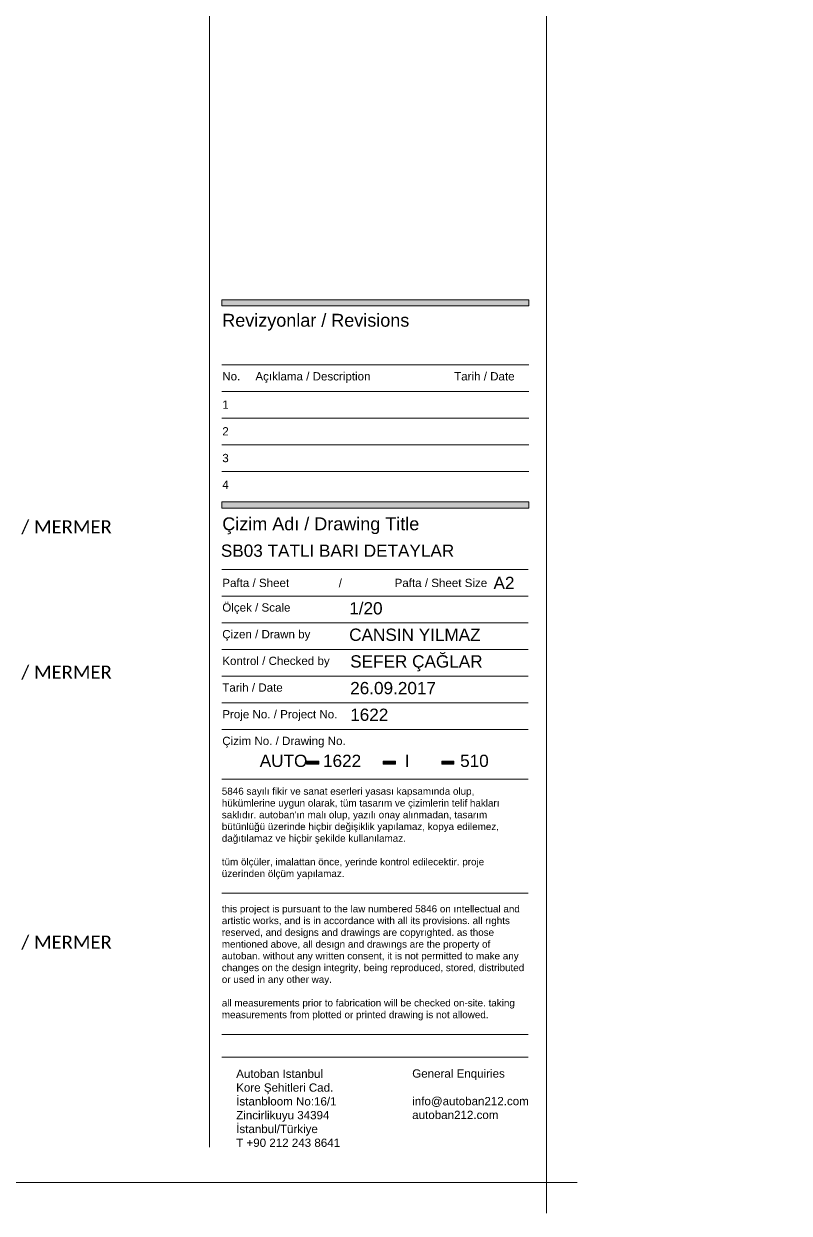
# Model space of a CAD drawing. Header units: millimetres. Extents: x 29001 to 40804, y -8833 to -5892.
# Drawn here: x 40630.2 to 40803.8, y -6513.1 to -6243.3 of the extents above; entities that cross this region are included whole.
import ezdxf
from ezdxf import colors
from ezdxf.entities.mleader import LeaderData, LeaderLine
from ezdxf.math import Vec2, Vec3

# ---------------------------------------------------------------- set-up
doc = ezdxf.new("R2010")
doc.units = ezdxf.units.MM
doc.layers.get('0').update_dxf_attribs({"lineweight": 0})
for name, color, linetype, lineweight in [('xxx_Auto_Yardimci_Antet', 7, 'Continuous', 0), ('xxx_Auto_Yardimci_Lejand', 7, 'Continuous', 0), ('xxx_Auto_Yardimci_Metraj', 81, 'Continuous', 0), ('xxx_Auto_Yardimci_Yazi', 7, 'Continuous', 0)]:
    doc.layers.add(name, color=color, linetype=linetype, lineweight=lineweight)
doc.styles.add('Arial', font='arial.ttf')
doc.styles.add('AUTOBAN', font='')
doc.styles.add('narrow', font='ARIALN.TTF', dxfattribs={"height": 4})
doc.styles.get('AUTOBAN').set_extended_font_data('Helvetica Normal Tr')

# ---------------------------------------------------------------- blocks, each defined once
blk = doc.blocks.new('a2-20 antet')
at = {"layer": 'xxx_Auto_Yardimci_Lejand'}
h = blk.add_hatch(color=172, dxfattribs=at)
h.dxf.hatch_style = 1
h.paths.add_polyline_path([(-85173.33, -13771.04), (-85074.88, -13771.04), (-85074.88, -13769.08), (-85173.33, -13769.08)])
h = blk.add_hatch(color=172, dxfattribs=at)
h.dxf.hatch_style = 1
h.paths.add_polyline_path([(-85074.88, -13835.84), (-85074.88, -13833.88), (-85173.33, -13833.88), (-85173.33, -13835.84)])
h = blk.add_hatch(color=256, dxfattribs=at)
h.dxf.hatch_style = 1
h.paths.add_polyline_path([(-85146.13, -13916.97), (-85146.13, -13917.95), (-85142.2, -13917.95), (-85142.2, -13916.97)])
h = blk.add_hatch(color=256, dxfattribs=at)
h.dxf.hatch_style = 1
h.paths.add_polyline_path([(-85121.56, -13916.97), (-85121.56, -13917.95), (-85117.62, -13917.95), (-85117.62, -13916.97)])
h = blk.add_hatch(color=256, dxfattribs=at)
h.dxf.hatch_style = 1
h.paths.add_polyline_path([(-85102.83, -13916.97), (-85102.83, -13917.95), (-85098.9, -13917.95), (-85098.9, -13916.97)])
at = {"layer": 'xxx_Auto_Yardimci_Antet', "color": 3}
blk.add_lwpolyline([(-85069.27, -14061.93), (-85069.27, -14052.09), (-85059.43, -14052.09)], dxfattribs=at)
at = {"layer": 'xxx_Auto_Yardimci_Lejand', "color": 172}
for points in [[(-85177.27, -13212.01), (-85177.27, -14040.78)], [(-85173.33, -13789.92), (-85074.88, -13789.92)], [(-85173.33, -13798.48), (-85074.88, -13798.48)], [(-85173.33, -13807.03), (-85074.88, -13807.03)], [(-85173.33, -13815.59), (-85074.88, -13815.59)], [(-85173.33, -13824.14), (-85074.88, -13824.14)], [(-85173.33, -13855.49), (-85075.13, -13855.49)], [(-85173.33, -13864.04), (-85075.13, -13864.04)], [(-85173.33, -13872.6), (-85075.13, -13872.6)], [(-85173.33, -13881.15), (-85075.13, -13881.15)], [(-85173.33, -13889.71), (-85075.13, -13889.71)], [(-85173.33, -13898.27), (-85075.13, -13898.27)], [(-85173.33, -13906.82), (-85075.13, -13906.82)], [(-85173.33, -13922.74), (-85075.13, -13922.74)], [(-85173.33, -13959.33), (-85075.13, -13959.33)], [(-85173.33, -14004.65), (-85075.13, -14004.65)], [(-85173.33, -14011.88), (-85075.13, -14011.88)]]:
    blk.add_lwpolyline(points, dxfattribs=at)
for points in [[(-85173.33, -13771.04), (-85074.88, -13771.04), (-85074.88, -13769.08), (-85173.33, -13769.08)], [(-85173.33, -13835.84), (-85074.88, -13835.84), (-85074.88, -13833.88), (-85173.33, -13833.88)]]:
    blk.add_lwpolyline(points, close=True, dxfattribs=at)
at = {"layer": 'xxx_Auto_Yardimci_Lejand'}
for points in [[(-85146.13, -13916.97), (-85142.2, -13916.97), (-85142.2, -13917.95), (-85146.13, -13917.95)], [(-85121.56, -13916.97), (-85117.62, -13916.97), (-85117.62, -13917.95), (-85121.56, -13917.95)], [(-85102.83, -13916.97), (-85098.9, -13916.97), (-85098.9, -13917.95), (-85102.83, -13917.95)]]:
    blk.add_lwpolyline(points, close=True, dxfattribs=at)
at = {"layer": 'xxx_Auto_Yardimci_Metraj', "color": 1}
blk.add_lwpolyline([(-85069.27, -13212.01), (-86257.27, -13212.01), (-86257.27, -14052.09), (-85069.27, -14052.09)], close=True, dxfattribs=at)
at = {"layer": 'xxx_Auto_Yardimci_Lejand', "color": 172, "attachment_point": 1, "style": 'AUTOBAN'}
for s, insert, char_height, width in [('Revizyonlar / Revisions', (-85173.18, -13773.57), 4.1305, 88.2469), ('No.^IAç{\\fArial|b0|i0|c0|p34;ı}klama / Description^I^I^ITarih / Date', (-85173.18, -13792.27), 2.6553, 94.8283), ('1', (-85173.18, -13801.36), 2.66, 4.8034), ('2', (-85173.18, -13809.91), 2.66, 4.8034), ('3', (-85173.18, -13818.47), 2.66, 4.8034), ('4', (-85173.18, -13827.03), 2.66, 4.8034), ('Çizim Adı / Drawing Title', (-85173.18, -13838.83), 4.1305, 88.2469), ('Pafta / Sheet', (-85173.18, -13858.51), 2.6553, 41.2469), ('/', (-85135.84, -13858.51), 2.66, 3.0234), ('Pafta / Sheet Size', (-85117.93, -13858.51), 2.6553, 41.2469), ('Ölçek / Scale', (-85173.18, -13866.39), 2.6553, 41.2469), ('Çizen / Drawn by', (-85173.18, -13874.95), 2.6553, 41.2469), ('Kontrol / Checked by', (-85173.18, -13883.5), 2.6553, 41.2469), ('Tarih / Date', (-85173.18, -13892.06), 2.6553, 41.2469), ('Proje No. / Project No.', (-85173.18, -13900.62), 2.6553, 41.2469), ('Çizim No. / Drawing No.', (-85173.18, -13909.17), 2.6553, 41.2469), ('\\A1;{\\fArial|b0|i0|c0|p34;Autoban Istanbul\\P\\fArial|b0|i0|c162|p34;\\C256;Kore Şehitleri Cad. İstanbloom No:16/1 Zincirlikuyu 34394 İstanbul/Türkiye\\PT +90 212 243 8641}', (-85168.72, -14015.88), 2.65532, 40.6073), ('{\\fArial|b0|i0|c162|p34;General Enquiries\\P\\P\\C256;info@autoban212.com\\Pautoban212.com}', (-85112.28, -14015.8), 2.6553, 40.6073)]:
    blk.add_mtext(s, dxfattribs=dict(at, insert=insert, char_height=char_height, width=width))
at = {"layer": 'xxx_Auto_Yardimci_Lejand', "color": 5, "insert": (-85173.33, -13925.5), "char_height": 2.261936, "width": 98.1989, "attachment_point": 1, "style": 'AUTOBAN'}
blk.add_mtext("{\\fArial|b0|i0|c0|p34;\\C256;5846 sayı\\fArial|b0|i0|c162|p34;l\\fArial|b0|i0|c0|p34;ı \\fArial|b0|i0|c162|p34;fikir ve sanat eserleri yasas\\fArial|b0|i0|c0|p34;ı \\fArial|b0|i0|c162|p34;kapsam\\fArial|b0|i0|c0|p34;ı\\fArial|b0|i0|c162|p34;nda olup, hükümlerine uygun olarak, tüm tasar\\fArial|b0|i0|c0|p34;ı\\fArial|b0|i0|c162|p34;m ve çizimlerin telif haklar\\fArial|b0|i0|c0|p34;ı \\fArial|b0|i0|c162|p34;sakl\\fArial|b0|i0|c0|p34;ı\\fArial|b0|i0|c162|p34;d\\fArial|b0|i0|c0|p34;ı\\fArial|b0|i0|c162|p34;r. autoban'\\fArial|b0|i0|c0|p34;ı\\fArial|b0|i0|c162|p34;n mal\\fArial|b0|i0|c0|p34;ı \\fArial|b0|i0|c162|p34;olup, yaz\\fArial|b0|i0|c0|p34;ı\\fArial|b0|i0|c162|p34;l\\fArial|b0|i0|c0|p34;ı \\fArial|b0|i0|c162|p34;onay al\\fArial|b0|i0|c0|p34;ı\\fArial|b0|i0|c162|p34;nmadan, tasar\\fArial|b0|i0|c0|p34;ı\\fArial|b0|i0|c162|p34;m bütünlü\\fArial|b0|i0|c0|p34;ğ\\fArial|b0|i0|c162|p34;ü üzerinde hiçbir de\\fArial|b0|i0|c0|p34;ğ\\fArial|b0|i0|c162|p34;i\\fArial|b0|i0|c0|p34;ş\\fArial|b0|i0|c162|p34;iklik yap\\fArial|b0|i0|c0|p34;ı\\fArial|b0|i0|c162|p34;lamaz, kopya edilemez, da\\fArial|b0|i0|c0|p34;ğı\\fArial|b0|i0|c162|p34;t\\fArial|b0|i0|c0|p34;ı\\fArial|b0|i0|c162|p34;lamaz ve hiçbir \\fArial|b0|i0|c0|p34;ş\\fArial|b0|i0|c162|p34;ekilde kullan\\fArial|b0|i0|c0|p34;ı\\fArial|b0|i0|c162|p34;lamaz.\\P\\Ptüm ölçüler, imalattan önce, yerinde kontrol edilecektir. proje üzerinden ölçüm yap\\fArial|b0|i0|c0|p34;ı\\fArial|b0|i0|c162|p34;lamaz.\\P\\P\\Pthis project is pursuant to the law numbered 5846 on \\fArial|b0|i0|c0|p34;ı\\fArial|b0|i0|c162|p34;ntellectual and artistic works, and is in accordance with all its provisions. all r\\fArial|b0|i0|c0|p34;ı\\fArial|b0|i0|c162|p34;ghts reserved, and designs and drawings are copyr\\fArial|b0|i0|c0|p34;ı\\fArial|b0|i0|c162|p34;ghted. as those mentioned above, all des\\fArial|b0|i0|c0|p34;ı\\fArial|b0|i0|c162|p34;gn and draw\\fArial|b0|i0|c0|p34;ı\\fArial|b0|i0|c162|p34;ngs are the property of autoban. without any written consent, it is not permitted to make any changes on the design integrity, being reproduced, stored, distributed or used in any other way. \\P\\Pall measurements prior to fabrication will be checked on-site. taking measurements from plotted or printed drawing is not allowed.}", dxfattribs=at)
at = {"layer": 'xxx_Auto_Yardimci_Yazi', "linetype": 'ByBlock', "insert": (-85161.17, -13914.92), "char_height": 3.934, "attachment_point": 1, "style": 'Arial'}
blk.add_mtext_dynamic_manual_height_columns('AUTO', width=46.8917, gutter_width=100, heights=[0], dxfattribs=at)
at = {"layer": 'xxx_Auto_Yardimci_Yazi', "linetype": 'ByBlock', "style": 'Arial'}
for tag, p in [('PROJEADI', (-85173.91, -13280.49)), ('REVNO1', (-85169.44, -13804.54)), ('REV-T1', (-85099.41, -13804.54)), ('REVNO2', (-85169.44, -13813.1)), ('REV-T2', (-85099.41, -13813.1)), ('REVNO3', (-85169.44, -13821.65)), ('REV-T3', (-85099.41, -13821.65)), ('REVNO4', (-85169.44, -13830.21)), ('REV-T4', (-85099.41, -13830.21)), ('ÇİZİMADI', (-85173.63, -13851.47)), ('SIZE', (-85086.21, -13861.81)), ('ÖLÇEK', (-85132.48, -13869.95)), ('ÇİZEN', (-85132.49, -13878.42)), ('KONTROL', (-85132.17, -13886.98)), ('TARİH', (-85132.17, -13895.53)), ('PROJENO', (-85132.17, -13904.09)), ('PRJNO', (-85140.88, -13918.85)), ('DC', (-85114.62, -13918.85)), ('SSN', (-85096.92, -13918.85))]:
    blk.add_attdef(tag, p, '', height=3.93, dxfattribs=at)
blk = doc.blocks.new('_Dot')
at = {"color": 0, "linetype": 'ByBlock', "lineweight": -2}
blk.add_line((-0.5, 0), (-1, 0), dxfattribs=at)
at = {"color": 0, "linetype": 'ByBlock', "const_width": 0.5}
blk.add_lwpolyline([(-0.25, 0, 1), (0.25, 0, 1)], format="xyb", close=True, dxfattribs=at)

msp = doc.modelspace()

# ---------------------------------------------------------------- block references
at = {"layer": 'xxx_Auto_Yardimci_Yazi', "ltscale": 0.4}
ref = msp.add_blockref('a2-20 antet', (100921.73, 3433.5), dxfattribs=dict(at, xscale=0.7073411855524879, yscale=0.7073411855524879, zscale=0.7073411855524879))
ref.add_attrib('ÇİZİMADI', 'SB03 TATLI BARI DETAYLAR', (40674.91, -6364.22), dxfattribs={"linetype": 'ByBlock', "height": 2.7825, "style": 'Arial'})
ref.add_attrib('SIZE', 'A2', (40736.74, -6371.53), dxfattribs={"linetype": 'ByBlock', "height": 2.783, "style": 'Arial'})
ref.add_attrib('ÖLÇEK', '1/20', (40704.02, -6377.29), dxfattribs={"linetype": 'ByBlock', "height": 2.783, "style": 'Arial'})
ref.add_attrib('ÇİZEN', 'CANSIN YILMAZ', (40704.01, -6383.28), dxfattribs={"linetype": 'ByBlock', "height": 2.7825, "style": 'Arial'})
ref.add_attrib('KONTROL', 'SEFER ÇAĞLAR', (40704.24, -6389.33), dxfattribs={"linetype": 'ByBlock', "height": 2.7825, "style": 'Arial'})
ref.add_attrib('TARİH', '26.09.2017', (40704.24, -6395.38), dxfattribs={"linetype": 'ByBlock', "height": 2.783, "style": 'Arial'})
ref.add_attrib('PROJENO', '1622', (40704.24, -6401.43), dxfattribs={"linetype": 'ByBlock', "height": 2.783, "style": 'Arial'})
ref.add_attrib('PRJNO', '1622', (40698.08, -6411.88), dxfattribs={"linetype": 'ByBlock', "height": 2.783, "style": 'Arial'})
ref.add_attrib('DC', 'I', (40716.65, -6411.88), dxfattribs={"linetype": 'ByBlock', "height": 2.78, "style": 'Arial'})
ref.add_attrib('SSN', '510', (40729.17, -6411.88), dxfattribs={"linetype": 'ByBlock', "height": 2.783, "style": 'Arial'})

# ---------------------------------------------------------------- leaders
at = {"layer": 'xxx_Auto_Yardimci_Yazi'}
ml = msp.add_multileader_mtext('Standard', dxfattribs=at)
ml.set_content('{\\fCalibri Light|b0|i0|c162|p34;CAM KAPAKLI SOĞUTUCU}', color=256, style='narrow')
ml.set_leader_properties(color=256, linetype='ByLayer', lineweight=-1)
ml.set_arrow_properties(name='DOT')
ml.build(insert=Vec2(0, 0))
ml.multileader.update_dxf_attribs({"dogleg_length": 49.61, "arrow_head_size": 1.2})
ctx = ml.context
ctx.base_point, ctx.arrow_head_size, ctx.plane_origin = Vec3(40559.15, -6291.72, 0), 1.2, Vec3(40204.25, -6214.76, 0)
notes = []
notes.append((ctx, [(0, (1, 1, 0), (40544.61, -6291.72, 0), (1, 0), 14.55, [(0, [(40527.72, -6318.2, 0)], 0, [])])]))
ctx.mtext.insert, ctx.mtext.width, ctx.mtext.defined_height, ctx.mtext.flow_direction = Vec3(40561.15, -6289.7, 0), 186.3768, 39.78, 5
ml = msp.add_multileader_mtext('Standard', dxfattribs=at)
ml.set_content('{\\fCalibri Light|b0|i0|c162|p34;WT03 / MERMER}', color=256, style='narrow')
ml.set_leader_properties(color=256, linetype='ByLayer', lineweight=-1)
ml.set_arrow_properties(name='DOT')
ml.build(insert=Vec2(0, 0))
ml.multileader.update_dxf_attribs({"dogleg_length": 49.61, "arrow_head_size": 1.2})
ctx = ml.context
ctx.base_point, ctx.char_height, ctx.arrow_head_size, ctx.plane_origin = Vec3(40615.43, -6357.74, 2.74), 3, 1.2, Vec3(40227.7, -6232.05, 2.74)
notes.append((ctx, [(0, (1, 1, 0), (40581.16, -6357.74, 2.74), (1, 0), 34.27, [(0, [(40570.47, -6369.7, 2.74)], 0, [])])]))
ctx.mtext.insert, ctx.mtext.width, ctx.mtext.defined_height, ctx.mtext.flow_direction = Vec3(40617.43, -6355.93, 2.74), 186.3768, 39.78, 5
ml = msp.add_multileader_mtext('Standard', dxfattribs=at)
ml.set_content('{\\fCalibri Light|b0|i0|c162|p34;WT03 / MERMER}', color=256, style='narrow')
ml.set_leader_properties(color=256, linetype='ByLayer', lineweight=-1)
ml.set_arrow_properties(name='DOT')
ml.build(insert=Vec2(0, 0))
ml.multileader.update_dxf_attribs({"dogleg_length": 49.61, "arrow_head_size": 1.2})
ctx = ml.context
ctx.base_point, ctx.char_height, ctx.arrow_head_size, ctx.plane_origin = Vec3(40615.43, -6390.7, 2.74), 3, 1.2, Vec3(40227.7, -6265.01, 2.74)
notes.append((ctx, [(0, (1, 1, 0), (40581.16, -6390.7, 2.74), (1, 0), 34.27, [(0, [(40565.14, -6402.66, 2.74)], 0, [])])]))
ctx.mtext.insert, ctx.mtext.width, ctx.mtext.defined_height, ctx.mtext.flow_direction = Vec3(40617.43, -6388.89, 2.74), 186.3768, 39.78, 5
ml = msp.add_multileader_mtext('Standard', dxfattribs=at)
ml.set_content('{\\fCalibri Light|b0|i0|c162|p34;WT03 / MERMER}', color=256, style='narrow')
ml.set_leader_properties(color=256, linetype='ByLayer', lineweight=-1)
ml.set_arrow_properties(name='DOT')
ml.build(insert=Vec2(0, 0))
ml.multileader.update_dxf_attribs({"dogleg_length": 49.61, "arrow_head_size": 1.2})
ctx = ml.context
ctx.base_point, ctx.char_height, ctx.arrow_head_size, ctx.plane_origin = Vec3(40615.43, -6451.93, 2.74), 3, 1.2, Vec3(40227.7, -6326.24, 2.74)
notes.append((ctx, [(0, (1, 1, 0), (40581.16, -6451.93, 2.74), (1, 0), 34.27, [(0, [(40565.14, -6463.89, 2.74)], 0, [])])]))
ctx.mtext.insert, ctx.mtext.width, ctx.mtext.defined_height, ctx.mtext.flow_direction = Vec3(40617.43, -6450.12, 2.74), 186.3768, 39.78, 5
for ctx, leaders in notes:
    for number, flags, end, landing, length, lines in leaders:
        leader = LeaderData()
        leader.index, (leader.has_last_leader_line, leader.has_dogleg_vector, leader.attachment_direction) = number, flags
        leader.last_leader_point, leader.dogleg_vector, leader.dogleg_length = Vec3(end), Vec3(landing), length
        for number, points, colour, breaks in lines:
            line = LeaderLine()
            line.index, line.vertices, line.color, line.breaks = number, Vec3.list(points), colors.encode_raw_color(colour), breaks
            leader.lines.append(line)
        ctx.leaders.append(leader)

doc.saveas('drawing.dxf')
